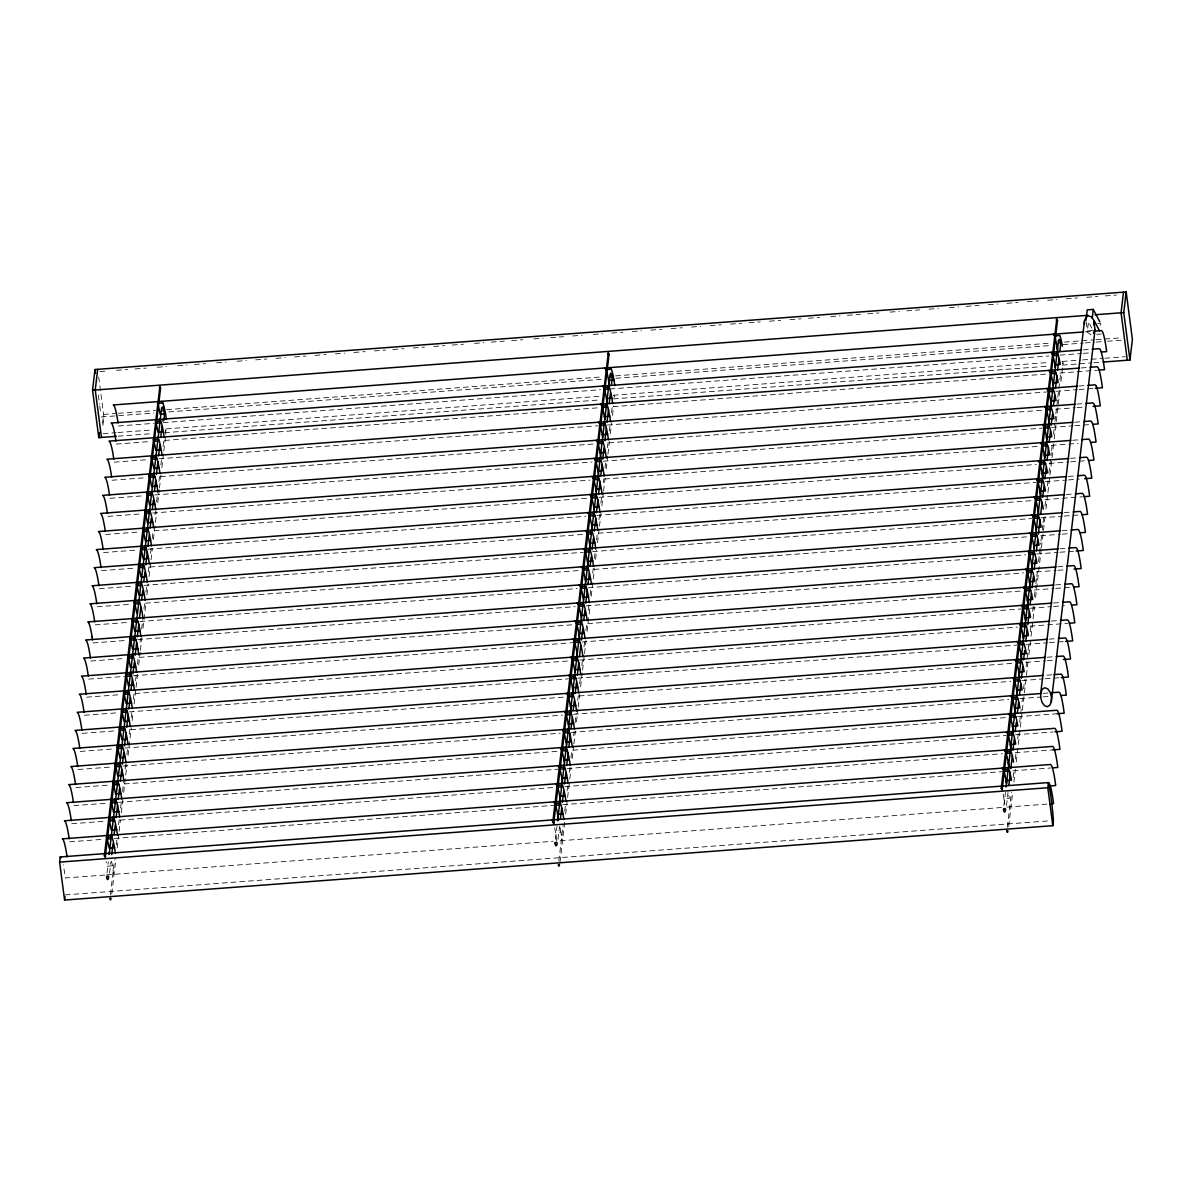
<?xml version="1.0" encoding="UTF-8"?>
<svg xmlns="http://www.w3.org/2000/svg" width="1192" height="1192" viewBox="0 0 1192 1192"><rect width="100%" height="100%" fill="white"/><g stroke="black" fill="none" stroke-linecap="round" stroke-linejoin="round"><path stroke-width="0.75" stroke-dasharray="5 3.75" d="M165.762 434.395L165.479 429.165M1060.94 381.649L1063.145 362.934L1062.385 361.653M102.557 423.22L103.6 414.414L116.578 413.43M102.899 425.395L103.898 416.783L98.221 373.498M107.012 872.991L108.308 861.905M109.56 873.095L110.871 862.01M110.394 894.819L114.506 859.745M116.25 844.979L117.114 837.603M118.634 824.685L119.289 819.142M120.586 808.072L121.241 802.529M122.538 791.458L123.625 782.235M125.13 769.317L125.786 763.774M126.874 754.551L127.738 747.16M129.257 734.242L129.913 728.714M131.209 717.644L132.074 710.253M133.37 699.183L134.025 693.64M135.545 680.721L136.201 675.193M137.497 664.123L138.585 654.885M140.09 641.966L140.537 638.286M141.61 629.048L142.697 619.825M143.994 608.754L144.873 601.364M145.946 592.141L146.825 584.765M148.329 571.832L148.985 566.304M150.505 553.386L151.161 547.843M152.233 538.62L153.097 531.23M155.049 514.631L155.496 510.936M156.569 501.713L157.657 492.475M158.953 481.404L159.609 475.876M160.905 464.791L161.784 457.415M163.081 446.344L163.945 438.954M111.78 893.94L115.907 858.881M117.203 847.81L118.932 833.044M119.155 831.197L120.452 820.126M121.316 812.735L122.836 799.817M123.715 792.442L126.963 764.757M128.051 755.519L131.299 727.835M132.163 720.46L133.251 711.237M134.115 703.846L135.843 689.08M136.067 687.248L137.587 674.314M138.674 665.091L140.179 652.173M140.403 650.325L141.922 637.407M143.01 628.184L146.035 602.347M146.899 594.957L148.21 583.886M149.075 576.511L150.803 561.745M151.026 559.897L152.323 548.827M153.41 539.589L156.659 511.904M157.746 502.681L159.266 489.763M159.475 487.915L160.994 474.997M161.859 467.622L163.602 452.856M163.811 451.008L165.554 436.242M555.457 839.228L556.977 826.309M558.02 839.332L559.54 826.414M558.854 861.056L563.19 824.149M564.71 811.231L565.574 803.84M567.094 790.922L567.735 785.394M569.255 772.476L569.91 766.933M570.998 757.71L571.862 750.319M573.59 735.568L574.023 731.873M575.11 722.635L576.198 713.412M577.718 700.494L578.358 694.966M579.67 683.88L580.534 676.505M581.83 665.434L582.694 658.044M584.005 646.973L584.646 641.43M585.957 630.359L586.822 622.984M588.341 610.066L588.982 604.523M590.07 595.3L590.934 587.909M592.677 573.158L593.318 567.615M594.406 558.392L595.493 549.154M596.581 539.931L597.445 532.556M598.965 519.623L599.606 514.095M600.917 503.024L601.781 495.634M603.301 482.715L603.733 479.035M605.029 467.949L605.894 460.574M607.413 447.656L608.278 440.265M609.365 431.042L610.23 423.667M611.541 412.581L612.405 405.205M560.017 862.039L564.799 821.437M565.664 814.047L567.392 799.281M567.615 797.433L569.567 780.834M569.776 778.987L571.072 767.916M572.16 758.678L573.68 745.76M573.903 743.912L575.408 730.994M576.496 721.771L578.016 708.853M578.239 707.005L579.759 694.087M580.623 686.711L582.352 671.945M582.575 670.098L584.303 655.332M584.527 653.484L586.032 640.566M587.12 631.343L590.159 605.506M591.247 596.268L594.495 568.584M595.583 559.361L596.656 550.138M597.535 542.747L599.263 527.981M599.487 526.149L600.991 513.231M601.871 505.84L603.39 492.922M603.599 491.074L605.119 478.156M606.207 468.933L607.726 456.014M607.935 454.167L609.455 441.249M610.319 433.858L611.615 422.788M612.494 415.412L613.567 406.174M1003.917 805.479L1005.437 792.561M1006.48 805.583L1008 792.665M1007.3 827.308L1011.427 792.233M1013.155 777.482L1014.034 770.092M1015.331 759.021L1016.195 751.63M1017.715 738.712L1018.37 733.184M1019.667 722.114L1021.186 709.195M1022.051 701.805L1022.483 698.11M1023.57 688.887L1024.658 679.663M1026.163 666.745L1027.906 651.979M1028.115 650.132L1028.771 644.589M1030.29 631.671L1031.154 624.295M1032.674 611.377L1033.33 605.834M1034.403 596.611L1035.714 585.54M1035.922 583.693L1036.578 578.15M1036.787 576.302L1037.442 570.774M1038.53 561.551L1040.691 543.09M1040.914 541.242L1042.002 532.019M1042.21 530.172L1042.866 524.629M1043.074 522.781L1043.73 517.253M1045.026 506.183L1046.114 496.945M1047.41 485.874L1048.066 480.346M1048.93 472.956L1051.314 452.662M1051.538 450.814L1052.402 443.424M1053.49 434.201L1054.786 423.13M1055.009 421.283L1055.65 415.74M1055.874 413.892L1057.602 399.141M1057.826 397.294L1060.642 373.29M1008.7 826.443L1012.604 793.216M1013.9 782.146L1015.42 769.227M1016.284 761.837L1022.14 712.011M1022.349 710.164L1027.996 662.186M1028.86 654.795L1030.812 638.182M1031.02 636.349L1034.492 606.817M1035.58 597.579L1041.212 549.601M1041.436 547.754L1045.116 516.374M1045.98 508.999L1047.723 494.233M1047.932 492.385L1054.011 440.712M1054.22 438.865L1059.867 390.887M1093.466 330.422L1087.417 330.884L1088.49 321.825L1091.812 328.143M166.195 430.714L165.435 431.161M1063.115 363.202L1062.355 363.649M99.845 371.591L107.265 371.025M116.533 370.325L127.663 369.49M135.083 368.939L146.214 368.09M157.344 367.255L166.627 366.555M177.757 365.72L187.025 365.02M194.445 364.469L205.575 363.635M216.706 362.785L225.973 362.085M237.104 361.25L246.386 360.55M255.654 359.865L266.785 359.015M276.067 358.315L285.335 357.63M294.618 356.93L305.748 356.095M315.016 355.395L326.146 354.546M335.429 353.86L344.697 353.16M353.979 352.459L365.11 351.625M374.377 350.925L385.508 350.09M392.928 349.524L404.058 348.69M413.341 347.99L424.471 347.155M433.739 346.455L444.869 345.62M452.29 345.054L463.42 344.22M474.55 343.385L483.818 342.685M491.238 342.134L504.231 341.15M511.651 340.584L522.781 339.75M533.912 338.915L543.179 338.215M550.6 337.664L563.592 336.68M572.86 335.98L582.143 335.28M593.273 334.445L602.541 333.745M611.824 333.045L622.954 332.21M632.222 331.51L641.505 330.825M650.772 330.124L661.903 329.275M671.185 328.59L682.301 327.74M691.583 327.055L700.851 326.355M710.134 325.654L721.264 324.82M730.532 324.12L741.662 323.285M749.083 322.719L760.213 321.885M769.496 321.184L780.626 320.35M789.894 319.65L801.024 318.815M808.444 318.249L819.574 317.415M830.705 316.58L839.987 315.88M847.408 315.314L860.386 314.345M867.806 313.779L878.936 312.945M890.066 312.11L899.349 311.41M906.769 310.859L919.747 309.875M929.015 309.175L938.298 308.475M949.428 307.64L958.696 306.94M966.116 306.389L979.109 305.405M988.377 304.705L997.659 304.005M1006.927 303.319L1018.057 302.47M1027.34 301.77L1038.47 300.935M1047.738 300.235L1057.021 299.55M1066.289 298.849L1077.419 298M1086.702 297.315L1097.832 296.465M1105.252 295.914L1116.382 295.08M1097.623 323.628L1100.648 323.405L1100.827 326.936M1085.405 331.793L1092.572 331.257M1096.64 334.326L1101.184 333.998M118.44 413.296L155.526 410.495M166.656 409.661L602.586 376.851M615.564 375.867L1049.645 343.207M1064.486 342.089L1094.152 339.854M1096.014 339.705L1121.985 337.753M101.216 416.977L153.992 413.013M168.832 411.896L601.036 379.354M615.877 378.251L1049.943 345.576M1062.936 344.592L1083.334 343.058M1085.197 342.923L1094.465 342.223M1096.327 342.089L1105.595 341.389M1107.457 341.24L1122.298 340.122M1083.275 349.882L1090.442 349.345M118.47 426.006L154.275 423.309M163.23 422.638L600.619 389.709M609.887 389.009L1049.079 355.961M1060.135 355.112L1081.621 353.488M1083.409 353.353L1088.773 352.951M103.168 433.635L116.16 432.666M118.008 432.517L151.399 430.014M166.239 428.897L600.306 396.221M613.299 395.237L1049.213 362.428M1062.206 361.459L1080.757 360.058M1082.604 359.924L1103.017 358.39M1104.865 358.241L1125.278 356.706M118.172 436.183L151.563 433.665M164.541 432.696L600.47 399.886M613.448 398.903L1049.377 366.093M1062.37 365.125L1092.036 362.889M1093.898 362.74L1101.319 362.189M1081.159 367.955L1088.326 367.419M116.339 444.08L150.356 441.517M164.675 440.444L598.488 407.783M613.135 406.695L1046.948 374.035M1059.792 373.051L1097.4 370.22M1079.028 386.044L1086.195 385.493M114.223 462.153L148.24 459.605M158.968 458.786L598.22 425.738M607.428 425.037L1046.68 391.974M1055.889 391.274L1077.359 389.65M1079.162 389.516L1093.481 388.443M1076.912 404.118L1084.064 403.581M112.093 480.242L146.109 477.679M160.428 476.606L594.242 443.945M608.888 442.843L1042.702 410.197M1055.546 409.214L1075.244 407.738M1077.032 407.604L1082.41 407.187M1074.782 422.192L1081.949 421.655M109.977 498.316L143.979 495.753M154.722 494.948L592.126 462.034M603.182 461.2L1042.434 428.137M1051.642 427.421L1073.113 425.812M1074.916 425.678L1089.235 424.605M1072.666 440.28L1079.818 439.744M107.846 516.404L141.863 513.841M152.606 513.022L589.995 480.108M604.642 479.005L1038.456 446.359M1051.299 445.376L1078.149 443.35M1070.535 458.354L1077.702 457.817M105.73 534.478L139.732 531.915M154.066 530.842L587.88 498.182M598.935 497.362L1036.325 464.433M1049.183 463.45L1068.866 461.975M1070.654 461.84L1086.776 460.619M1068.419 476.442L1075.571 475.891M103.6 552.552L137.616 550.004M148.359 549.184L585.749 516.27M596.805 515.436L1036.057 482.373M1045.265 481.672L1066.751 480.048M1068.539 479.914L1079.282 479.11M1066.289 494.516L1073.456 493.98M101.469 570.64L135.486 568.077M149.82 567.005L583.633 534.344M598.265 533.241L1032.078 500.595M1044.937 499.612L1082.53 496.781M1064.173 512.59L1071.325 512.053M99.353 588.714L133.37 586.151M144.113 585.346L583.365 552.283M592.558 551.598L1031.81 518.535M1041.018 517.82L1062.504 516.211M1064.292 516.076L1078.611 514.989M1062.042 530.678L1069.209 530.127M97.222 606.788L131.239 604.24M145.558 603.152L579.387 570.506M594.018 569.404L1027.832 536.758M1040.691 535.774L1060.373 534.284M1062.161 534.15L1067.54 533.748M1059.926 548.752L1067.078 548.216M95.107 624.876L129.123 622.313M139.866 621.509L577.256 588.58M588.312 587.745L1025.716 554.831M1036.772 553.982L1058.258 552.373M1060.046 552.239L1074.364 551.151M1057.796 566.826L1064.963 566.289M92.976 642.95L126.993 640.387M137.736 639.582L575.14 606.668M586.196 605.834L1023.585 572.905M1036.429 571.922L1056.127 570.447M1057.915 570.312L1063.294 569.91M1055.665 584.914L1062.832 584.378M90.86 661.038L124.877 658.476M139.196 657.388L573.009 624.742M587.656 623.639L1021.469 590.994M1034.313 590.01L1054.011 588.52M1055.799 588.386L1071.906 587.179M1053.549 602.988L1060.701 602.452M88.73 679.112L124.534 676.415M133.489 675.745L572.741 642.682M581.949 641.996L1021.201 608.933M1030.395 608.218L1051.88 606.609M1053.668 606.475L1064.411 605.655M1051.418 621.077L1058.585 620.525M1030.067 626.173L1067.659 623.341M86.614 697.186L120.63 694.638M134.949 693.55L568.763 660.904M579.819 660.07L1017.223 627.156M1049.303 639.15L1056.455 638.614M84.483 715.274L118.5 712.712M129.243 711.907L568.495 678.844M577.703 678.144L1016.955 645.096M1026.148 644.38L1047.634 642.771M1049.422 642.622L1063.741 641.549M1047.172 657.224L1054.339 656.688M82.367 733.348L116.369 730.785M130.703 729.713L564.516 697.067M579.148 695.964L1012.976 663.303M1025.82 662.32L1045.503 660.845M1047.306 660.711L1052.67 660.308M1046.844 675.179L1052.208 674.776M80.237 751.437L114.253 748.874M124.996 748.054L562.386 715.14M573.456 714.306L1010.846 681.392M1021.902 680.543L1043.387 678.918M1045.175 678.784L1059.494 677.712M1042.926 693.386L1048.304 692.984M78.121 769.511L112.123 766.948M122.865 766.143L560.27 733.214M571.326 732.395L1008.715 699.466M1019.786 698.616L1041.257 697.007M1043.045 696.873L1048.424 696.471M75.99 787.584L110.007 785.021M124.326 783.949L558.139 751.303M572.786 750.2L1006.599 717.539M1017.655 716.705L1057.036 713.74M73.859 805.673L107.876 803.11M118.619 802.305L557.871 769.242M567.079 768.542L1006.331 735.479M1015.524 734.779L1053.132 731.948M71.743 823.747L105.76 821.184M120.079 820.111L553.893 787.465M564.948 786.631L1002.353 753.702M1015.197 752.718L1052.789 749.887M69.613 841.82L103.629 839.272M114.372 838.453L553.624 805.405M562.833 804.704L1002.085 771.641M1013.066 770.807L1050.673 767.976M113.702 874.347L112.421 865.809L107.042 866.212A40.26 4.187 85.7 0 0 106.148 861.578M554.608 827.829A40.26 4.187 85.7 0 1 555.502 832.463L560.881 832.061L562.162 840.598M104.762 875.017L65.366 877.982L64.517 872.097A40.379 4.202 85.7 0 0 63.191 864.811M106.55 874.883L553.088 841.284M1001.548 807.52L556.798 841.001L555.502 832.463M1007.031 807.103L1048.215 804.004M65.188 894.894L1049.69 820.796M613.94 395.416L614.685 396.698L613.895 397.398M1090.993 334.788L1086.925 332.061M1004.826 804.213L1003.962 798.7L1009.326 798.297A40.215 4.172 85.7 0 0 1007.985 791.712M1086.255 321.974L1087.417 330.884M98.34 395.088L99.547 404.207M99.785 406.04L100.739 413.326M559.987 827.427A40.26 4.187 85.7 0 1 560.881 832.061M111.526 861.175A40.26 4.187 85.7 0 1 112.421 865.809M1003.068 794.066A40.379 4.202 85.7 0 1 1004.394 801.352"/><path stroke-width="1.5" d="M1040.78 692.835L1040.691 697.633L1042.032 702.326L1044.445 705.649L1047.306 706.722L1049.824 705.247L1051.329 701.626L1095.016 329.707L1093.779 320.216L1091.351 316.893L1088.505 315.82L1085.986 317.296L1084.467 320.916L1040.78 692.835L1042.285 689.214L1044.803 687.739L1047.664 688.812L1050.078 692.135L1051.418 696.828L1051.329 701.626M1084.407 324.12L1084.467 320.916M104.36 855.826L105.224 857.316L160.592 388.026L159.862 386.476L104.36 855.826L105.12 855.379L105.522 856.795M159.415 387.042L159.832 388.473L160.592 388.026M162.678 420.925C165.911 422.296 163.84 399.275 161.725 409.512M552.805 822.063L553.684 823.568L609.052 354.277L608.322 352.728L552.805 822.063L553.58 821.616L553.982 823.046M607.875 353.294L608.293 354.724L609.052 354.277M612.494 375.584L610.691 373.111L610.915 377M1001.265 788.314L1002.144 789.804L1057.513 320.514L1056.783 318.979L1001.265 788.314L1002.025 787.867L1002.442 789.298M1056.336 319.545L1056.738 320.961L1057.513 320.514M1059.807 351.58L1060.954 341.836L1059.45 339.258L1058.496 340.912L1059.077 342.923M116.324 436.317L98.787 437.643L92.559 390.216L94.987 369.55L1126.172 291.951L1132.4 339.362L1129.971 360.029L1103.166 362.04M97.669 369.356L95.241 390.022L101.484 437.434M98.787 437.643L99.398 432.473M1052.804 825.683L1047.813 787.733L1048.424 782.578A46.026 4.783 85.7 0 1 1053.4 820.513L1052.804 825.683L64.591 900.049L59.6 862.114L60.211 856.959L1048.424 782.578L1049.213 783.382A40.319 4.187 85.7 0 1 1052.73 797.701L1053.579 803.587L1050.003 803.855M64.591 900.049L64.994 896.607M109.172 854.53L161.635 407.902M111.735 854.634L113.031 843.563M114.119 834.34L115.207 825.102M116.071 817.727L117.591 804.809M118.231 799.266L119.543 788.195M120.407 780.82L121.703 769.734M122.359 764.206L123.655 753.135M124.519 745.745L126.039 732.827M126.695 727.284L128.214 714.366M128.855 708.838L130.166 697.767M131.031 690.377L132.327 679.306M132.982 673.763L134.279 662.692M135.143 655.317L136.663 642.399M137.318 636.856L138.838 623.938M139.479 618.41L140.79 607.324M141.654 599.948L142.742 590.725M143.815 581.487L144.903 572.264M145.767 564.874L147.286 551.956M147.942 546.428L149.238 535.357M150.103 527.967L151.19 518.743M152.278 509.52L153.366 500.282M154.439 491.059L155.75 479.989M156.39 474.446L157.91 461.527M158.566 456L159.862 444.914M160.726 437.538L162.037 426.468M557.633 820.781L610.095 374.154M560.404 819.038L561.7 807.967M562.356 802.425L563.652 791.354M564.531 783.963L565.827 772.893M566.692 765.517L568.212 752.599M568.867 747.056L570.387 734.138M571.028 728.61L572.324 717.524M573.203 710.149L574.276 700.926M575.155 693.535L576.451 682.465M577.315 675.074L578.835 662.156M579.491 656.628L580.787 645.557M581.443 640.015L582.739 628.944M583.827 619.721L584.899 610.483M585.779 603.107L587.284 590.189M587.939 584.646L589.235 573.576M590.115 566.2L591.187 556.962M592.066 549.587L593.363 538.516M594.227 531.125L595.747 518.207M596.402 512.679L597.907 499.746M598.563 494.218L600.083 481.3M600.738 475.757L602.034 464.686M602.69 459.143L603.986 448.073M604.851 440.697L606.37 427.779M607.026 422.236L608.531 409.318M609.187 403.79L610.483 392.704M611.362 385.329L612.435 376.106L612.107 376.91M1006.078 787.018L1058.556 340.39M1008.864 785.275L1010.384 772.356M1010.816 768.676L1012.336 755.758M1012.976 750.215L1014.288 739.144M1015.152 731.754L1016.24 722.531M1017.312 713.308L1018.624 702.237M1019.488 694.847L1020.784 683.776M1021.44 678.233L1022.736 667.162M1023.6 659.787L1024.688 650.549M1025.776 641.326L1027.072 630.255M1027.727 624.712L1029.247 611.794M1030.111 604.418L1031.408 593.348M1032.063 587.805L1033.36 576.734M1034.224 569.344L1035.312 560.121M1036.399 550.898L1037.696 539.827M1038.351 534.284L1040.08 519.518M1040.735 513.99L1042.032 502.905M1042.687 497.377L1043.983 486.306M1044.848 478.916L1046.159 467.845M1047.023 460.47L1048.543 447.536M1049.183 442.008L1050.495 430.938M1051.135 425.395L1052.447 414.324M1053.519 405.101L1054.607 395.863M1055.471 388.488L1056.991 375.569M1057.647 370.027L1058.943 358.956M1086.016 320.201L1087.238 309.86L1093.287 309.413L1099.829 321.84M1092.274 318.026L1093.287 309.413M1094.107 324.999L1094.539 321.363L1099.516 330.84M1123.49 292.144L1121.061 312.811L1127.289 360.237M1129.971 360.029L1123.743 312.602L1126.172 291.951M163.989 409.854L162.768 410.942M1060.895 342.342L1060.299 343.385M1093.511 333.328L1095.016 329.707M92.559 390.216L1087.67 315.314M1095.09 314.762L1123.743 312.602M1083.617 331.942L113.3 404.967L114.104 405.772A40.379 4.202 85.7 0 1 117.621 420.106L118.053 422.966M1094.36 331.123L1101.512 330.586L1102.317 331.391A40.319 4.187 85.7 0 1 1105.833 345.725L1106.683 351.61L1101.304 352.012M165.509 413.833A40.26 4.187 85.7 0 0 162.857 402.985L157.478 403.388A40.26 4.187 85.7 0 1 160.145 414.235L165.509 413.833L166.388 419.331M604.731 367.985L605.938 369.639L611.317 369.237A40.26 4.187 85.7 0 1 613.969 380.069L614.848 385.582M1053.177 334.222L1054.399 335.876L1059.763 335.474A40.215 4.172 85.7 0 1 1062.43 346.306M605.938 369.639A40.26 4.187 85.7 0 1 608.605 380.471L613.969 380.069M1081.487 350.016L111.184 423.041L111.974 423.86A40.379 4.202 85.7 0 1 115.49 438.194L115.922 441.055M1092.23 349.211L1099.397 348.66L1100.186 349.48A40.319 4.187 85.7 0 1 1103.703 363.798L1104.552 369.684L1099.188 370.086M163.393 431.906A40.26 4.187 85.7 0 0 160.726 421.059L155.362 421.476A40.26 4.187 85.7 0 1 158.014 432.309L163.393 431.906L164.258 437.404M602.601 386.059L603.822 387.713L609.187 387.311A40.26 4.187 85.7 0 1 611.854 398.158L612.718 403.656M156.063 423.175L159.639 422.907M604.329 389.426L608.039 389.158M1052.789 355.678L1058.347 355.261M603.822 387.713A40.26 4.187 85.7 0 1 606.475 398.56L611.854 398.158M1079.371 368.09L109.053 441.129L109.843 441.934A40.379 4.202 85.7 0 1 113.374 456.268L113.806 459.129M1090.114 367.285L1097.266 366.749L1098.07 367.553A40.319 4.187 85.7 0 1 1101.587 381.887L1102.436 387.772L1095.269 388.309M162.142 455.493L161.263 449.98A40.26 4.187 85.7 0 0 158.611 439.148L153.232 439.55A40.26 4.187 85.7 0 1 155.899 450.382M600.47 404.133L601.692 405.802L607.056 405.399A40.26 4.187 85.7 0 1 609.723 416.232L610.587 421.73M153.932 441.249L157.523 440.98M602.198 407.515L607.771 407.098M1050.659 373.752L1056.216 373.334M157.687 450.263L161.263 449.98M601.692 405.802A40.26 4.187 85.7 0 1 604.359 416.634L609.723 416.232M1077.24 386.178L106.937 459.203L107.727 460.008A40.379 4.202 85.7 0 1 111.243 474.356L111.675 477.202M1087.983 385.359L1095.15 384.822L1095.94 385.627M159.147 468.069A40.26 4.187 85.7 0 0 156.48 457.221L151.116 457.624A40.26 4.187 85.7 0 1 153.768 468.471L159.147 468.069L160.011 473.567M598.354 422.221L599.561 423.875L604.94 423.473A40.26 4.187 85.7 0 1 607.607 434.305L608.471 439.818M151.816 459.337L157.18 458.92M600.083 425.589L605.64 425.172M1048.528 391.84L1052.238 391.557M599.561 423.875A40.26 4.187 85.7 0 1 602.228 434.722L607.607 434.305M1075.124 404.252L104.807 477.277L105.596 478.096A40.379 4.202 85.7 0 1 109.128 492.43L109.56 495.291M1085.867 403.447L1093.019 402.911L1093.809 403.715A40.319 4.187 85.7 0 1 1097.34 418.034L1098.19 423.92L1092.811 424.322M157.016 486.142A40.26 4.187 85.7 0 0 154.364 475.295L148.985 475.712A40.26 4.187 85.7 0 1 151.652 486.545L157.016 486.142L157.895 491.655M596.223 440.295L597.445 441.949L602.809 441.547A40.26 4.187 85.7 0 1 605.476 452.394L606.341 457.892M1047.693 408.066L1051.269 407.798A40.215 4.172 85.7 0 1 1053.937 418.63L1048.558 419.033L1049.437 424.546M149.685 477.411L155.064 477.009M597.952 443.677L601.662 443.394M1046.412 409.914L1050.122 409.631M1093.139 406.383L1100.305 405.846L1099.456 399.961A40.319 4.187 85.7 0 0 1095.94 385.627M597.445 441.949A40.26 4.187 85.7 0 1 600.112 452.796L605.476 452.394M1072.994 422.326L102.691 495.365L103.481 496.17A40.379 4.202 85.7 0 1 106.997 510.504L107.429 513.365M1083.737 421.521L1090.903 420.985L1091.693 421.789A40.319 4.187 85.7 0 1 1095.21 436.123L1096.059 442.008L1090.695 442.411M154.9 504.216A40.26 4.187 85.7 0 0 152.233 493.384L146.869 493.786A40.26 4.187 85.7 0 1 149.522 504.633L154.9 504.231L155.765 509.729M594.108 458.369L595.315 460.038L600.693 459.635A40.26 4.187 85.7 0 1 603.346 470.467L604.225 475.981M147.57 495.485L151.146 495.216M595.836 461.751L599.546 461.468M1044.281 428.002L1047.992 427.719M595.315 460.038A40.26 4.187 85.7 0 1 597.982 470.87L603.346 470.467M1070.878 440.414L100.56 513.439L101.35 514.259A40.379 4.202 85.7 0 1 104.881 528.592L105.298 531.438M1081.606 439.61L1088.773 439.058L1089.562 439.878A40.319 4.187 85.7 0 1 1093.094 454.197L1093.928 460.082L1088.564 460.485M152.77 522.305A40.26 4.187 85.7 0 0 150.118 511.457L144.739 511.875A40.26 4.187 85.7 0 1 147.406 522.707L152.77 522.305L153.649 527.803M591.977 476.457L593.199 478.111L598.563 477.709A40.26 4.187 85.7 0 1 601.23 488.556L602.094 494.054M145.439 513.573L149.03 513.305M593.705 479.825L599.263 479.407M1042.166 446.076L1047.723 445.659M593.199 478.111A40.26 4.187 85.7 0 1 595.851 488.958L601.23 488.556M1068.747 458.488L98.429 531.528L99.234 532.332A40.379 4.202 85.7 0 1 102.75 546.666L103.183 549.527M1079.49 457.683L1086.657 457.147L1087.447 457.952A40.319 4.187 85.7 0 1 1090.963 472.27L1091.812 478.156L1084.646 478.707M150.654 540.378A40.26 4.187 85.7 0 0 147.987 529.546L142.623 529.948A40.26 4.187 85.7 0 1 145.275 540.781L150.654 540.378L151.518 545.891M589.861 494.531L591.068 496.2L596.447 495.783A40.26 4.187 85.7 0 1 599.099 506.63L599.978 512.128M143.323 531.647L146.899 531.379M591.59 497.913L597.147 497.496M1040.035 464.15L1045.608 463.733M591.068 496.185A40.26 4.187 85.7 0 1 593.735 507.032L599.099 506.63M1066.631 476.577L96.314 549.601L97.103 550.406A40.379 4.202 85.7 0 1 100.635 564.755L101.052 567.601M1077.359 475.757L1084.526 475.221L1085.316 476.025A40.319 4.187 85.7 0 1 1088.832 490.359L1089.682 496.245L1084.318 496.647M148.523 558.467A40.26 4.187 85.7 0 0 145.856 547.62L140.492 548.022A40.26 4.187 85.7 0 1 143.159 558.869L148.523 558.467L149.387 563.965M587.731 512.62L588.952 514.274L594.316 513.871A40.26 4.187 85.7 0 1 596.983 524.703L597.848 530.216M141.192 549.721L146.571 549.318M589.459 515.987L595.017 515.57M1037.919 482.238L1041.629 481.955M588.952 514.274A40.26 4.187 85.7 0 1 591.605 525.106L596.983 524.703M1064.501 494.65L94.183 567.675L94.987 568.495A40.379 4.202 85.7 0 1 98.504 582.828L98.936 585.689M1075.244 493.846L1082.396 493.309L1083.2 494.114A40.319 4.187 85.7 0 1 1086.717 508.433L1087.566 514.318L1082.187 514.721M146.407 576.541A40.26 4.187 85.7 0 0 143.74 565.693L138.376 566.111A40.26 4.187 85.7 0 1 141.029 576.943L146.407 576.541L147.272 582.039M585.615 530.693L586.822 532.347L592.201 531.945A40.26 4.187 85.7 0 1 594.853 542.792L595.732 548.29M139.077 567.809L144.441 567.407M587.343 534.061L591.038 533.793M1035.788 500.312L1039.498 500.029M586.822 532.347A40.26 4.187 85.7 0 1 589.489 543.194L594.853 542.792M1062.37 512.724L92.067 585.764L92.857 586.568A40.379 4.202 85.7 0 1 96.373 600.902L96.805 603.763M1073.113 511.919L1080.28 511.383L1081.069 512.188A40.319 4.187 85.7 0 1 1084.586 526.521L1085.435 532.407L1080.071 532.809M144.277 594.614A40.26 4.187 85.7 0 0 141.61 583.782L136.246 584.184A40.26 4.187 85.7 0 1 138.913 595.032L144.277 594.614L145.141 600.127M593.601 566.364L592.737 560.866A40.26 4.187 85.7 0 0 590.07 550.019L584.706 550.436L583.484 548.767M136.946 585.883L140.522 585.615M585.212 552.149L588.923 551.866M1033.673 518.386L1039.23 517.969M589.146 561.134L592.737 560.866M1060.254 530.812L89.936 603.837L90.741 604.642A40.379 4.202 85.7 0 1 94.257 618.991L94.689 621.837M1070.997 529.993L1078.149 529.457L1078.954 530.261A40.319 4.187 85.7 0 1 1082.47 544.595L1083.319 550.481L1076.152 551.017M143.025 618.201L142.161 612.703A40.26 4.187 85.7 0 0 139.494 601.856L134.115 602.258A40.26 4.187 85.7 0 1 136.782 613.105M581.368 566.856L582.575 568.51L587.954 568.107A40.26 4.187 85.7 0 1 590.606 578.94L591.485 584.452M134.83 603.971L138.406 603.688M583.082 570.223L588.654 569.806M1031.542 536.475L1037.1 536.057M582.575 568.51A40.26 4.187 85.7 0 1 585.242 579.357L590.606 578.954M1058.123 548.886L87.821 621.926L88.61 622.731M1068.866 548.082L1076.033 547.545L1076.823 548.35A40.319 4.187 85.7 0 1 1080.339 562.669L1081.189 568.554L1074.037 569.106M140.03 630.777A40.26 4.187 85.7 0 0 137.363 619.944L131.999 620.347A40.26 4.187 85.7 0 1 134.666 631.179L140.03 630.777L140.894 636.29M579.237 584.929L580.459 586.583L585.823 586.181A40.26 4.187 85.7 0 1 588.49 597.028L589.355 602.526M132.699 622.045L138.063 621.643M580.966 588.312L586.524 587.88M1029.426 554.548L1034.984 554.131M580.459 586.583A40.26 4.187 85.7 0 1 583.111 597.43L588.49 597.028M1056.008 566.96L85.69 640L86.495 640.804A40.379 4.202 85.7 0 1 90.011 655.138L90.443 657.999M1066.751 566.155L1073.903 565.619L1074.707 566.423A40.319 4.187 85.7 0 1 1078.224 580.757L1079.073 586.643L1073.694 587.045M137.899 648.865A40.26 4.187 85.7 0 0 135.247 638.018L129.868 638.42A40.26 4.187 85.7 0 1 132.536 649.268L137.899 648.865L138.779 654.363M577.122 603.018L578.329 604.672L583.707 604.269A40.26 4.187 85.7 0 1 586.36 615.102L587.224 620.615M130.569 640.119L135.948 639.717M578.835 606.385L584.408 605.968M1027.295 572.637L1031.005 572.354M578.329 604.672A40.26 4.187 85.7 0 1 580.996 615.504L586.36 615.102M1053.877 585.048L83.574 658.073L84.364 658.893A40.379 4.202 85.7 0 1 87.88 673.227L88.312 676.087M1064.62 584.244L1071.787 583.693L1072.577 584.512A40.319 4.187 85.7 0 1 1076.093 598.831L1076.942 604.716L1071.578 605.119M135.784 666.939A40.26 4.187 85.7 0 0 133.117 656.092L127.753 656.509A40.26 4.187 85.7 0 1 130.405 667.341L135.784 666.939L136.648 672.437M574.991 621.092L576.213 622.745L581.577 622.343A40.26 4.187 85.7 0 1 584.244 633.19L585.108 638.688M128.453 658.207L132.029 657.939M576.719 624.459L580.429 624.191M1025.18 590.711L1030.737 590.293M576.213 622.745A40.26 4.187 85.7 0 1 578.865 633.593L584.244 633.19M1051.761 603.122L81.443 676.162L82.233 676.967A40.379 4.202 85.7 0 1 85.764 691.3L86.197 694.161M1062.504 602.318L1069.656 601.781L1070.461 602.586A40.319 4.187 85.7 0 1 1073.977 616.92L1074.826 622.805L1069.447 623.207M133.653 685.013A40.26 4.187 85.7 0 0 131.001 674.18L125.622 674.583A40.26 4.187 85.7 0 1 128.289 685.415L133.653 685.013L134.532 690.526M572.86 639.165L574.082 640.834L579.446 640.417A40.26 4.187 85.7 0 1 582.113 651.264L582.977 656.762M126.322 676.281L129.913 676.013M574.589 642.548L578.299 642.264M1023.049 608.784L1028.607 608.367M1049.63 621.211L79.328 694.236L80.117 695.04A40.379 4.202 85.7 0 1 83.634 709.389L84.066 712.235M1060.373 620.391L1067.54 619.855L1068.33 620.659A40.319 4.187 85.7 0 1 1071.846 634.993L1072.696 640.879L1065.529 641.415M131.537 703.101A40.26 4.187 85.7 0 0 128.87 692.254L123.506 692.656A40.26 4.187 85.7 0 1 126.158 703.503L131.537 703.101L132.401 708.599M570.745 657.254L571.951 658.908L577.33 658.505A40.26 4.187 85.7 0 1 579.997 669.338L580.862 674.851M124.206 694.355L127.782 694.087M572.473 660.621L578.031 660.204M1020.918 626.873L1026.491 626.456M571.951 658.908A40.26 4.187 85.7 0 1 574.618 669.74L579.997 669.338M1047.515 639.284L77.197 712.309L77.987 713.129A40.379 4.202 85.7 0 1 81.518 727.463L81.95 730.323M1058.258 638.48L1065.41 637.943L1066.199 638.748A40.319 4.187 85.7 0 1 1069.731 653.067L1070.565 658.952L1063.413 659.489M129.406 721.175A40.26 4.187 85.7 0 0 126.754 710.328L121.375 710.745A40.26 4.187 85.7 0 1 124.043 721.577L129.406 721.175L130.286 726.688M568.614 675.328L569.836 676.981L575.2 676.579A40.26 4.187 85.7 0 1 577.867 687.426L578.731 692.924M122.076 712.443L127.455 712.041M570.342 678.695L575.9 678.278M1018.802 644.947L1022.513 644.663M569.836 676.981A40.26 4.187 85.7 0 1 572.503 687.829L577.867 687.426M1045.384 657.358L75.081 730.398L75.871 731.203A40.379 4.202 85.7 0 1 79.387 745.536L79.819 748.397M1056.127 656.554L1063.294 656.017L1064.083 656.822A40.319 4.187 85.7 0 1 1067.6 671.156M127.291 739.249A40.26 4.187 85.7 0 0 124.624 728.416L119.26 728.819A40.26 4.187 85.7 0 1 121.912 739.666L127.291 739.263L128.155 744.762M566.498 693.401L567.705 695.07L573.084 694.668A40.26 4.187 85.7 0 1 575.736 705.5L576.615 711.013M1014.958 659.653L1016.165 661.307L1021.529 660.904A40.215 4.172 85.7 0 1 1024.196 671.737L1018.832 672.139L1019.696 677.652M119.96 730.517L125.324 730.115M568.226 696.784L571.937 696.5M1016.672 663.035L1020.382 662.752M567.705 695.07A40.26 4.187 85.7 0 1 570.372 705.902L575.736 705.5M1043.268 675.447L72.95 748.472L73.74 749.291A40.379 4.202 85.7 0 1 77.271 763.625L77.689 766.471M1053.996 674.642L1061.163 674.091L1061.953 674.895A40.319 4.187 85.7 0 1 1065.484 689.229L1066.318 695.115L1060.954 695.517M125.16 757.337A40.26 4.187 85.7 0 0 122.508 746.49L117.129 746.892A40.26 4.187 85.7 0 1 119.796 757.74L125.16 757.337L126.039 762.835M567.377 713.01L570.953 712.741A40.26 4.187 85.7 0 1 573.62 723.574L574.484 729.087M117.829 748.606L121.42 748.338M566.096 714.857L569.806 714.589M1014.556 681.109L1020.114 680.692M1061.282 677.577L1068.449 677.041L1067.6 671.156M564.367 711.49L565.589 713.144A40.26 4.187 85.7 0 1 568.241 723.991L573.62 723.589M1041.138 693.52L70.82 766.56L71.624 767.365A40.379 4.202 85.7 0 1 75.141 781.699L75.573 784.559M1051.88 692.716L1059.047 692.179L1059.837 692.984A40.319 4.187 85.7 0 1 1063.353 707.303L1064.203 713.188L1057.036 713.74M123.044 775.411A40.26 4.187 85.7 0 0 120.377 764.579L115.013 764.981A40.26 4.187 85.7 0 1 117.665 775.813L123.044 775.411L123.908 780.924M562.252 729.564L563.458 731.232L568.837 730.815L569.269 731.962A40.23 4.187 85.7 0 1 571.49 741.662L572.369 747.16M115.713 766.679L119.289 766.411M563.98 732.946L569.538 732.529M1012.425 699.183L1017.998 698.765M563.458 731.232L563.89 732.365A40.23 4.187 85.7 0 1 566.125 742.065L571.49 741.662M120.914 793.499A40.26 4.187 85.7 0 0 118.246 782.652L112.882 783.055A40.26 4.187 85.7 0 1 115.549 793.902L120.914 793.499L121.778 798.998M560.121 747.652L561.343 749.306L566.707 748.904A40.26 4.187 85.7 0 1 569.374 759.736L570.238 765.249M113.583 784.753L118.962 784.351M561.849 751.02L567.407 750.602M1010.309 717.271L1015.867 716.854M561.343 749.306A40.26 4.187 85.7 0 1 563.995 760.138L569.374 759.736M118.798 811.573A40.26 4.187 85.7 0 0 116.131 800.726L110.752 801.143A40.26 4.187 85.7 0 1 113.419 811.976L118.798 811.573L119.662 817.071M558.005 765.726L559.212 767.38L564.591 766.977A40.26 4.187 85.7 0 1 567.243 777.825L568.122 783.323M111.467 802.842L116.831 802.439M559.733 769.093L565.291 768.676M1008.179 735.345L1011.889 735.062M1054.92 731.813L1062.072 731.277L1061.223 725.392A40.319 4.187 85.7 0 0 1057.706 711.058L1056.917 710.253L68.704 784.634L69.494 785.439A40.379 4.202 85.7 0 1 73.025 799.787L73.442 802.633M559.212 767.38A40.26 4.187 85.7 0 1 561.879 778.227L567.243 777.825M116.667 829.647A40.26 4.187 85.7 0 0 114 818.815L108.636 819.217A40.26 4.187 85.7 0 1 111.303 830.064L116.667 829.647L117.531 835.16M555.874 783.8L557.096 785.468L562.46 785.066A40.26 4.187 85.7 0 1 565.127 795.898L565.991 801.397M109.336 820.916L114.715 820.513M557.603 787.182L561.313 786.899M1006.063 753.418L1009.773 753.15M1052.789 749.887L1059.956 749.351L1059.107 743.48A40.319 4.187 85.7 0 0 1055.591 729.132L1054.786 728.327L66.573 802.708L67.378 803.527A40.379 4.202 85.7 0 1 70.894 817.861L71.326 820.722M557.096 785.468A40.26 4.187 85.7 0 1 559.748 796.301L565.127 795.898M114.536 847.736A40.26 4.187 85.7 0 0 111.884 836.888L106.505 837.291A40.26 4.187 85.7 0 1 109.172 848.138L114.536 847.736L115.415 853.234M553.758 801.888L554.965 803.542L560.344 803.14A40.26 4.187 85.7 0 1 562.997 813.972L563.876 819.485M107.22 839.004L110.796 838.721M555.472 805.256L559.182 804.972M1003.932 771.507L1009.49 771.09M1052.462 767.842L1057.826 767.439L1056.976 761.554A40.319 4.187 85.7 0 0 1053.46 747.22L1052.67 746.415L64.457 820.796L65.247 821.601A40.379 4.202 85.7 0 1 68.763 835.935L69.196 838.796M554.965 803.542A40.26 4.187 85.7 0 1 557.633 814.389L562.997 813.972M1050.331 785.915L1055.71 785.513L1054.86 779.628A40.319 4.187 85.7 0 0 1051.344 765.294L1050.539 764.489L62.327 838.87L63.131 839.675A40.379 4.202 85.7 0 1 66.648 854.023L67.08 856.869M59.6 862.114L1047.813 787.733M1042.955 424.873L1043.775 426.274L1049.154 425.872A40.215 4.172 85.7 0 1 1051.806 436.704L1046.442 437.106L1046.874 439.759A40.379 4.202 85.7 0 0 1043.358 425.425M1036.578 479.11L1037.398 480.51L1042.776 480.108A40.215 4.172 85.7 0 1 1045.429 490.94L1040.065 491.342L1040.929 496.87M1028.085 551.434L1028.905 552.835L1034.284 552.432A40.215 4.172 85.7 0 1 1036.936 563.265L1031.572 563.667L1032.436 569.18M1048.93 370.384L1050.152 372.038L1055.516 371.636A40.215 4.172 85.7 0 1 1058.183 382.468L1052.804 382.87L1053.251 385.523A40.379 4.202 85.7 0 0 1049.72 371.189L1049.318 370.637M1046.814 388.458L1048.021 390.112L1053.4 389.709A40.215 4.172 85.7 0 1 1056.052 400.542L1050.688 400.959L1051.553 406.472M1044.684 406.547L1045.906 408.2M1040.437 442.709L1041.659 444.363L1047.023 443.945A40.215 4.172 85.7 0 1 1049.675 454.778L1044.311 455.195L1044.743 457.847A40.379 4.202 85.7 0 0 1041.227 443.498L1040.825 442.962M1038.306 460.782L1039.528 462.436L1044.892 462.034A40.215 4.172 85.7 0 1 1047.559 472.866L1042.181 473.269L1043.06 478.782M1034.06 496.945L1035.282 498.599L1040.646 498.196A40.215 4.172 85.7 0 1 1043.313 509.029M1031.944 515.019L1033.151 516.672L1038.53 516.27A40.215 4.172 85.7 0 1 1041.182 527.102L1035.818 527.505L1036.25 530.157M1029.813 533.092L1031.035 534.761L1036.399 534.344A40.215 4.172 85.7 0 1 1039.066 545.176L1033.688 545.593L1034.134 548.231A40.379 4.202 85.7 0 0 1030.618 533.897L1030.201 533.36M1025.567 569.255L1026.789 570.908L1032.153 570.506A40.215 4.172 85.7 0 1 1034.82 581.338L1029.441 581.741L1030.32 587.254M1023.451 587.343L1024.658 588.997L1030.037 588.595A40.215 4.172 85.7 0 1 1032.689 599.427L1027.325 599.829L1028.189 605.342M1019.205 623.49L1020.412 625.144L1025.791 624.742A40.215 4.172 85.7 0 1 1028.443 635.574L1023.079 635.977L1023.511 638.629A40.379 4.202 85.7 0 0 1019.994 624.295L1019.592 623.744M610.095 367.568L611.317 369.237M1017.074 641.579L1018.296 643.233L1023.66 642.831A40.215 4.172 85.7 0 1 1026.327 653.663L1020.948 654.065L1021.827 659.578M607.965 385.657L609.187 387.311M605.849 403.73L607.056 405.399M603.718 421.819L604.94 423.473M1010.697 695.815L1011.919 697.469L1017.283 697.067A40.215 4.172 85.7 0 1 1019.95 707.899L1014.571 708.301L1015.018 710.953A40.379 4.202 85.7 0 0 1011.501 696.62L1011.099 696.068M601.602 439.893L602.809 441.547M1008.581 713.889L1009.788 715.543L1015.167 715.14A40.215 4.172 85.7 0 1 1017.819 725.973L1012.455 726.375L1013.319 731.888M599.472 457.966L600.693 459.635M597.356 476.055L598.563 477.709M1004.334 750.051L1005.541 751.705L1010.92 751.303A40.215 4.172 85.7 0 1 1013.572 762.135M595.225 494.129L596.447 495.783M1002.204 768.125L1003.426 769.779L1008.79 769.376A40.215 4.172 85.7 0 1 1011.457 780.209L1006.078 780.626L1006.525 783.263M593.109 512.217L594.316 513.871M590.979 530.291L592.201 531.945M588.863 548.365L590.07 550.034M586.732 566.453L587.954 568.107M584.616 584.527L585.823 586.181M582.486 602.601L583.707 604.269M580.355 620.689L581.577 622.343M578.239 638.763L579.446 640.417M576.108 656.852L577.33 658.505M161.635 401.332L162.857 402.985M573.993 674.925L575.2 676.579M159.519 419.405L160.726 421.059M571.862 692.999L573.084 694.668M157.389 437.494L158.611 439.148M569.746 711.088L570.953 712.741M155.273 455.567L156.48 457.221M567.615 729.161L568.837 730.815M153.142 473.641L154.364 475.31M565.5 747.235L566.707 748.904M151.026 491.73L152.233 493.384M563.369 765.324L564.591 766.977M148.896 509.803L150.118 511.457M561.253 783.397L562.46 785.066M146.78 527.877L147.987 529.546M559.122 801.486L560.344 803.14M144.649 545.966L145.871 547.62M557.007 819.56L557.796 820.364M551.628 819.962L552.418 820.767M142.519 564.039L143.74 565.708M140.403 582.128L141.61 583.782M138.272 600.202L139.494 601.856M136.156 618.275L137.363 619.944M134.025 636.364L135.247 638.018M131.91 654.438L133.117 656.092M129.779 672.526L131.001 674.18M127.663 690.6L128.87 692.254M125.532 708.674L126.754 710.343M123.417 726.762L124.624 728.416M121.286 744.836L122.508 746.49M119.155 762.91L120.377 764.579M117.039 780.998L118.246 782.652M114.909 799.072L116.131 800.741M112.793 817.161L114 818.815M110.662 835.234L111.884 836.888M108.546 853.308L109.336 854.128M60.211 856.959L61.001 857.763M1047.202 388.726L1047.604 389.277A40.379 4.202 85.7 0 1 1051.12 403.611M1045.071 406.8L1045.473 407.351A40.379 4.202 85.7 0 1 1049.005 421.685M1038.709 461.036L1039.111 461.587A40.379 4.202 85.7 0 1 1042.628 475.921M1034.462 497.198L1034.865 497.749A40.379 4.202 85.7 0 1 1038.381 512.083L1038.813 514.944M1032.332 515.272L1032.734 515.823A40.379 4.202 85.7 0 1 1036.265 530.172M1025.954 569.508L1026.372 570.074A40.379 4.202 85.7 0 1 1029.888 584.408M1023.839 587.596L1024.241 588.148A40.379 4.202 85.7 0 1 1027.757 602.481M1017.461 641.832L1017.864 642.384A40.379 4.202 85.7 0 1 1021.395 656.717M1015.346 659.906L1015.748 660.457A40.379 4.202 85.7 0 1 1016.165 661.307M1008.968 714.142L1009.371 714.708A40.379 4.202 85.7 0 1 1012.902 729.042M1004.722 750.304L1005.124 750.856A40.379 4.202 85.7 0 1 1008.656 765.204L1009.073 768.05M1053.564 334.475L1053.981 335.041A40.379 4.202 85.7 0 1 1054.399 335.876M1057.051 346.708L1057.93 352.221M1037.934 509.431L1038.381 512.083M1010.771 747.116L1010.324 744.464L1015.703 744.061A40.215 4.172 85.7 0 0 1013.036 733.214L1007.672 733.631L1006.45 731.977L1007.255 732.782A40.379 4.202 85.7 0 1 1010.771 747.116L1011.203 749.977M1008.208 762.537L1008.641 765.189M608.605 380.471L609.47 385.985M606.475 398.56L607.354 404.058M604.359 416.634L604.791 419.286M602.228 434.722L602.675 437.375M600.112 452.796L600.977 458.294M597.982 470.87L598.846 476.383M595.851 488.958L596.298 491.611M593.735 507.032L594.167 509.684M591.605 525.121L592.052 527.758M589.489 543.194L590.353 548.692M585.242 579.357L585.674 582.009M583.111 597.43L583.558 600.083M580.996 615.504L581.86 621.017M578.865 633.593L579.744 639.091M574.618 669.755L575.065 672.407M572.503 687.829L573.367 693.327M570.372 705.902L571.236 711.415M568.241 723.991L569.12 729.489M566.125 742.065L566.558 744.717M563.995 760.138L564.442 762.791M561.879 778.227L562.743 783.725M559.748 796.301L560.627 801.814M557.633 814.389L558.497 819.887M588.237 566.781L587.358 561.268A40.26 4.187 85.7 0 0 585.138 551.568M577.613 657.179L576.749 651.666A40.26 4.187 85.7 0 0 574.082 640.819M92.127 637.064L92.559 639.925M94.987 369.55L95.464 373.2M1003.008 768.929A40.379 4.202 85.7 0 1 1006.525 783.278M1016.597 662.439A40.379 4.202 85.7 0 1 1019.264 674.806M1028.487 551.985A40.379 4.202 85.7 0 1 1032.004 566.319M1036.98 479.661A40.379 4.202 85.7 0 1 1040.512 494.01M88.61 622.716A40.379 4.202 85.7 0 1 92.127 637.064M1054.831 337.023A40.379 4.202 85.7 0 1 1057.498 349.375M106.565 876.671C107.429 884.673 110.752 873.08 106.565 876.671M109.962 898.5C110.379 902.508 112.048 896.712 109.962 898.5M555.025 842.923C555.874 850.924 559.212 839.332 555.025 842.923M558.422 864.751C558.78 868.7 560.598 863.038 558.422 864.751M1003.485 809.174C1004.334 817.161 1007.657 805.568 1003.485 809.174M1006.867 831.003C1007.24 834.951 1009.043 829.259 1006.867 831.003M1057.647 353.562L1052.268 353.964L1051.061 352.31L1051.851 353.115A40.379 4.202 85.7 0 1 1055.367 367.449L1054.935 364.797L1060.299 364.394A40.215 4.172 85.7 0 0 1057.647 353.547M1027.906 606.668L1022.542 607.071L1021.321 605.417L1022.125 606.221A40.379 4.202 85.7 0 1 1025.641 620.57L1025.194 617.903L1030.573 617.501A40.215 4.172 85.7 0 0 1027.906 606.668M1019.413 678.978L1014.034 679.395L1012.827 677.741L1013.617 678.546A40.379 4.202 85.7 0 1 1017.149 692.88L1016.702 690.228L1022.066 689.825A40.215 4.172 85.7 0 0 1019.413 678.978M1000.475 786.467L1000.475 786.467"/></g></svg>
